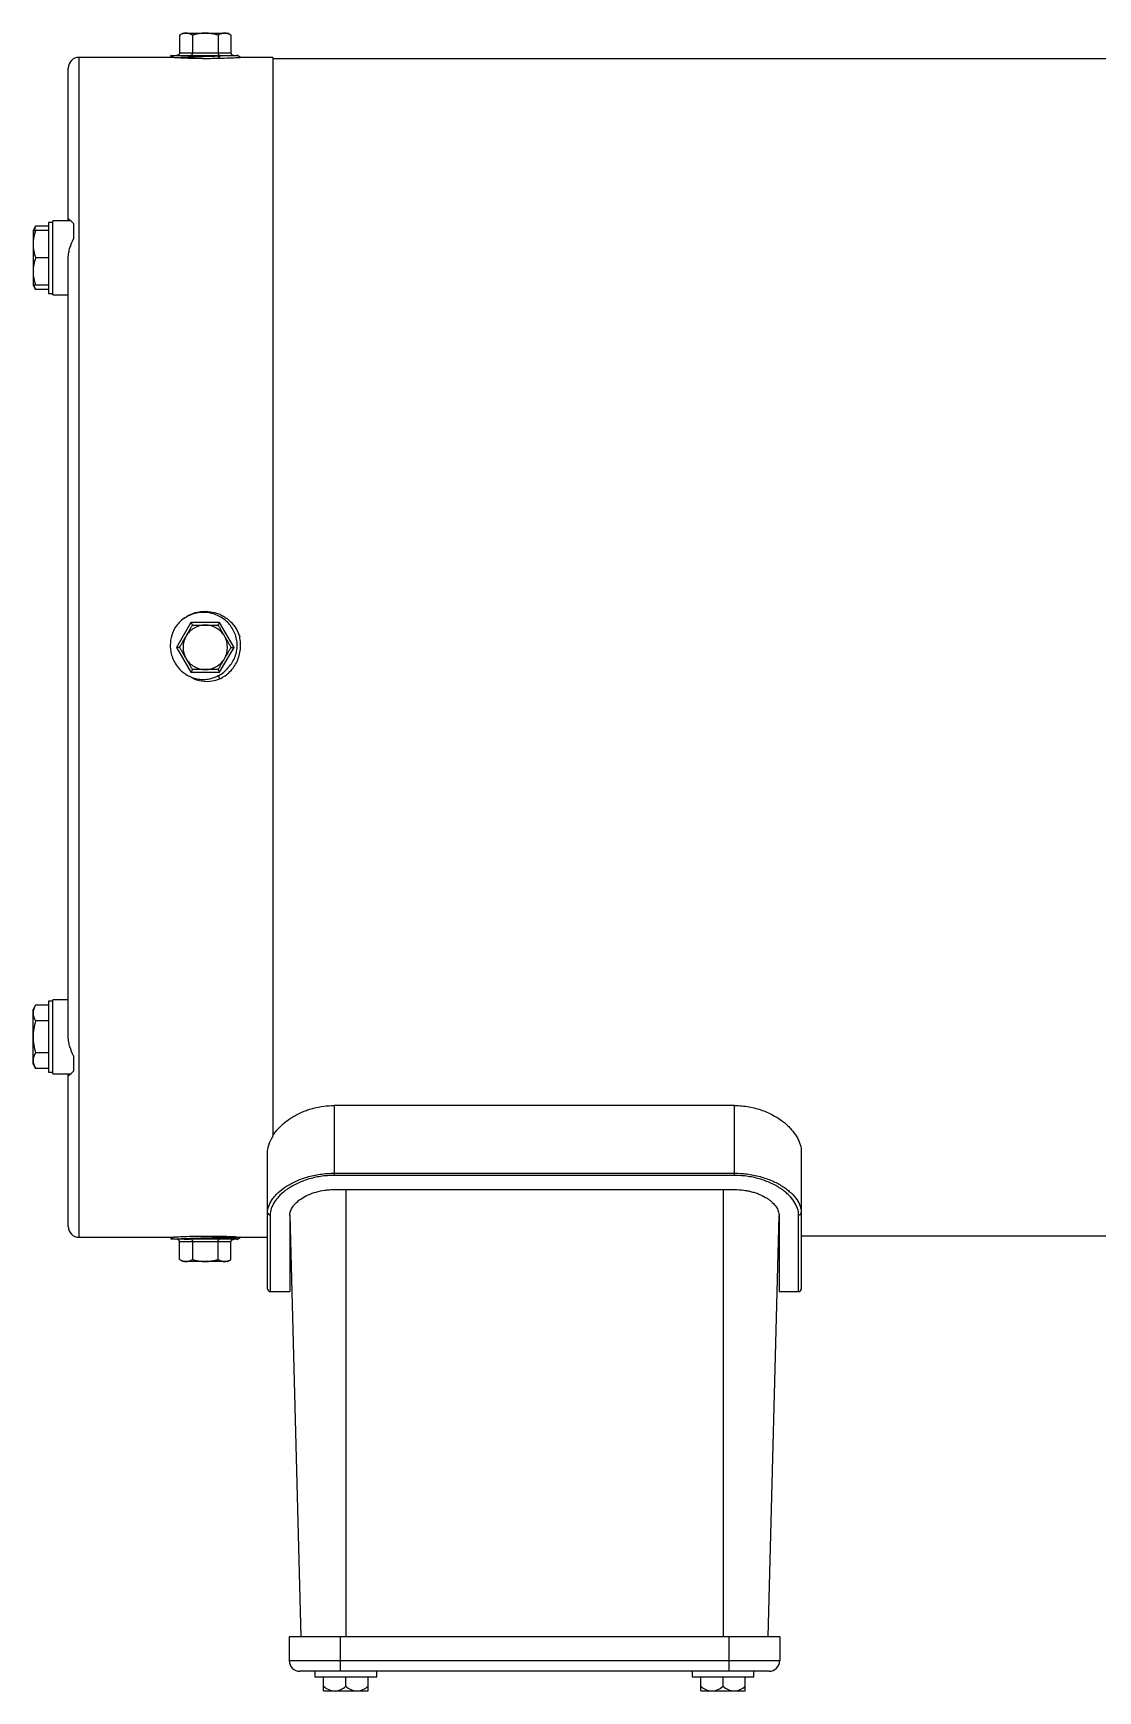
# Paper-space layout '_Top' of a CAD drawing. Header units: inches. Extents: x -5 to 7, y -5.9 to 3.5.
# Drawn here: x -4.97 to 1.01, y -5.86 to 3.45 of the extents above; entities that cross this region are included whole.
import ezdxf

# ---------------------------------------------------------------- set-up
doc = ezdxf.new("R2010")
doc.units = ezdxf.units.IN
doc.header["$MEASUREMENT"] = 0

psp = doc.layouts.new('_Top')

# ---------------------------------------------------------------- linework, layer by layer
at = {"color": 7, "linetype": 'Continuous', "lineweight": 25}
for p, q in [((-4.1298, 3.4511), (-4.1494, 3.4398)), ((-3.8606, 3.4398), (-3.8802, 3.4511)), ((-4.1493, 3.4398), (-4.1493, 3.341)), ((-4.0772, 3.4398), (-4.0772, 3.341)), ((-3.9328, 3.4398), (-3.9328, 3.341)), ((-3.8607, 3.4398), (-3.8607, 3.341)), ((-4.1801, 3.315), (-4.715, 3.315)), ((-4.1493, 3.341), (-3.8607, 3.341)), ((-3.9335, 3.3234), (-3.9316, 3.326)), ((-3.9241, 3.3103), (-3.9335, 3.3234)), ((-3.8086, 3.3162), (-3.8272, 3.3269)), ((-3.625, 3.315), (-3.8097, 3.315)), ((-3.625, 3.315), (-3.625, -2.7494)), ((3.625, 3.306), (-3.625, 3.306)), ((-4.775, 2.397), (-4.775, 3.255)), ((-4.9587, 2.3666), (-4.9725, 2.3427)), ((-4.9725, 2.3427), (-4.9725, 2.0342)), ((-4.9587, 2.3666), (-4.9661, 2.3427)), ((-4.886, 2.3666), (-4.9587, 2.3666)), ((-4.886, 2.3427), (-4.9587, 2.3427)), ((-4.861, 2.388), (-4.886, 2.388)), ((-4.886, 2.388), (-4.886, 1.989)), ((-4.7615, 2.397), (-4.861, 2.397)), ((-4.861, 1.98), (-4.861, 2.397)), ((-4.745, 2.381), (-4.745, 2.2949)), ((-4.886, 2.1885), (-4.9587, 2.1885)), ((-4.775, -2.1896), (-4.775, 2.1896)), ((-4.9725, 2.0342), (-4.9587, 2.0104)), ((-4.886, 2.0342), (-4.9587, 2.0342)), ((-4.886, 2.0104), (-4.9587, 2.0104)), ((-4.886, 1.989), (-4.861, 1.989)), ((-4.861, 1.98), (-4.775, 1.98)), ((-4.0858, 0.14), (-4.1667, 0)), ((-3.9242, 0.14), (-4.0858, 0.14)), ((-3.8433, 0), (-3.9242, 0.14)), ((-4.1667, 0), (-4.0858, -0.14)), ((-3.9242, -0.14), (-3.8433, 0)), ((-4.0858, -0.14), (-3.9242, -0.14)), ((-3.9241, -0.1764), (-3.9335, -0.1558)), ((-4.9587, -2.0104), (-4.9725, -2.0342)), ((-4.9725, -2.3427), (-4.9725, -2.0342)), ((-4.886, -2.0104), (-4.9587, -2.0104)), ((-4.861, -1.989), (-4.886, -1.989)), ((-4.886, -1.989), (-4.886, -2.388)), ((-4.775, -1.98), (-4.861, -1.98)), ((-4.861, -2.397), (-4.861, -1.98)), ((-4.886, -2.0994), (-4.9587, -2.0994)), ((-4.886, -2.2776), (-4.9587, -2.2776)), ((-4.745, -2.2949), (-4.745, -2.381)), ((-4.9725, -2.3427), (-4.9587, -2.3666)), ((-4.886, -2.3666), (-4.9587, -2.3666)), ((-4.886, -2.388), (-4.861, -2.388)), ((-4.861, -2.397), (-4.7616, -2.397)), ((-4.775, -3.255), (-4.775, -2.397)), ((-3.28, -2.5748), (-3.28, -2.9673)), ((-1.03, -2.5748), (-3.28, -2.5748)), ((-1.03, -2.9673), (-1.03, -2.5748)), ((-3.655, -3.605), (-3.655, -2.8429)), ((-0.655, -2.8371), (-0.655, -3.605)), ((-3.28, -2.955), (-1.03, -2.955)), ((-1.03, -2.9673), (-3.28, -2.9673)), ((-3.28, -3.0467), (-1.03, -3.0467)), ((-3.53, -3.1933), (-3.53, -3.62)), ((-3.5295, -3.191), (-3.4675, -5.5605)), ((-0.7805, -3.1918), (-0.8425, -5.5605)), ((-0.78, -3.1933), (-0.78, -3.62)), ((-4.715, -3.315), (-4.1801, -3.315)), ((-3.8607, -3.341), (-4.1493, -3.341)), ((-4.1493, -3.4398), (-4.1493, -3.341)), ((-4.0772, -3.341), (-4.0772, -3.4398)), ((-3.9328, -3.4398), (-3.9328, -3.341)), ((-3.8607, -3.4398), (-3.8607, -3.341)), ((-3.8272, -3.3269), (-3.8086, -3.3162)), ((-3.8097, -3.315), (-3.655, -3.315)), ((-0.655, -3.306), (3.625, -3.306)), ((-4.1494, -3.4398), (-4.1298, -3.4511)), ((-3.8802, -3.4511), (-3.8606, -3.4398)), ((-3.64, -3.62), (-3.53, -3.62)), ((-0.78, -3.62), (-0.67, -3.62)), ((-3.5335, -5.5605), (-3.5335, -5.6935)), ((-0.7765, -5.5605), (-3.5335, -5.5605)), ((-3.2475, -5.5605), (-3.2475, -5.7535)), ((-1.0625, -5.5605), (-1.0625, -5.7535)), ((-0.7765, -5.5605), (-0.7765, -5.6935)), ((-3.5335, -5.6935), (-0.7765, -5.6935)), ((-0.8365, -5.7535), (-3.4735, -5.7535)), ((-3.389, -5.7535), (-3.389, -5.7845)), ((-3.041, -5.7845), (-3.041, -5.7535)), ((-1.269, -5.7535), (-1.269, -5.7845)), ((-0.921, -5.7845), (-0.921, -5.7535)), ((-3.389, -5.7845), (-3.041, -5.7845)), ((-3.34, -5.8635), (-3.34, -5.7845)), ((-3.34, -5.8635), (-3.09, -5.8635)), ((-3.215, -5.8365), (-3.215, -5.7845)), ((-3.09, -5.8635), (-3.09, -5.7845)), ((-1.269, -5.7845), (-0.921, -5.7845)), ((-1.22, -5.8635), (-1.22, -5.7845)), ((-1.22, -5.8635), (-0.97, -5.8635)), ((-1.095, -5.8365), (-1.095, -5.7845)), ((-0.97, -5.8635), (-0.97, -5.7845))]:
    psp.add_line(p, q, dxfattribs=at)
at = {"color": 8, "linetype": 'Continuous', "lineweight": 25}
for p, q in [((-4.715, 3.315), (-4.715, -3.315)), ((-3.215, -3.0467), (-3.215, -5.5605)), ((-1.095, -3.0467), (-1.095, -5.5605)), ((-3.64, -3.1895), (-3.64, -3.62)), ((-0.67, -3.62), (-0.67, -3.1895))]:
    psp.add_line(p, q, dxfattribs=at)
at = {"color": 7, "linetype": 'Continuous', "lineweight": 25}
for centre, radius, start, end in [((-4.715, 3.255), 0.06, 90, 180), ((-4.715, -3.255), 0.06, 180, 270), ((-3.6408, -3.1754), 0.0142, 183.8461, 273.38818), ((-0.6692, -3.1754), 0.0142, 266.61182, 356.1539), ((-3.515, -3.445), 0.015, 123.13768, 180), ((-0.795, -3.445), 0.015, 360, 56.86232), ((-3.64, -3.605), 0.015, 180, 270), ((-0.67, -3.605), 0.015, 270, 0), ((-3.4735, -5.6935), 0.06, 180, 270), ((-0.8365, -5.6935), 0.06, 270, 0), ((-3.2764, -5.7752), 0.0883, 223.9815, 269.31463), ((-3.2786, -5.7752), 0.0883, 270.68537, 316.0185), ((-3.1514, -5.7752), 0.0883, 223.9815, 269.31463), ((-3.1536, -5.7752), 0.0883, 270.68537, 316.0185), ((-1.1564, -5.7752), 0.0883, 223.9815, 269.31463), ((-1.1586, -5.7752), 0.0883, 270.68537, 316.0185), ((-1.0314, -5.7752), 0.0883, 223.9815, 269.31463), ((-1.0336, -5.7752), 0.0883, 270.68537, 316.0185)]:
    psp.add_arc(centre, radius, start, end, dxfattribs=at)
for points, knots in [([(-4.1133, 3.451), (-4.1147, 3.451), (-4.1176, 3.4509), (-4.122, 3.4503), (-4.1265, 3.4495), (-4.1325, 3.4478), (-4.1401, 3.4448), (-4.1462, 3.4415), (-4.1493, 3.4398)], [0, 0, 0, 0, 0.119164, 0.239723, 0.361866, 0.485774, 0.734265, 1, 1, 1, 1]), ([(-4.0772, 3.4398), (-4.0788, 3.4407), (-4.0819, 3.4425), (-4.0865, 3.4447), (-4.0911, 3.4466), (-4.097, 3.4487), (-4.1044, 3.4506), (-4.1103, 3.4509), (-4.1133, 3.451)], [0, 0, 0, 0, 0.135068, 0.265787, 0.392274, 0.514662, 0.760355, 1, 1, 1, 1]), ([(-4.1133, 3.451), (-4.1023, 3.451), (-4.0864, 3.451), (-4.0486, 3.451), (-4.0268, 3.451), (-4.005, 3.451)], [0, 0, 0, 0, 0.5, 0.5, 1, 1, 1, 1]), ([(-4.005, 3.451), (-4.0079, 3.451), (-4.0138, 3.4509), (-4.0226, 3.4503), (-4.0315, 3.4495), (-4.0435, 3.4478), (-4.0588, 3.4448), (-4.0709, 3.4415), (-4.0772, 3.4398)], [0, 0, 0, 0, 0.119134, 0.2396613, 0.3617706, 0.4856436, 0.7342133, 1, 1, 1, 1]), ([(-3.9328, 3.4398), (-3.936, 3.4407), (-3.9423, 3.4425), (-3.9516, 3.4447), (-3.9606, 3.4466), (-3.9725, 3.4487), (-3.9873, 3.4506), (-3.9991, 3.4509), (-4.005, 3.451)], [0, 0, 0, 0, 0.135032, 0.265717, 0.392175, 0.514535, 0.760293, 1, 1, 1, 1]), ([(-4.005, 3.451), (-3.9832, 3.451), (-3.9614, 3.451), (-3.9236, 3.451), (-3.9077, 3.451), (-3.8967, 3.451)], [0, 0, 0, 0, 0.5, 0.5, 1, 1, 1, 1]), ([(-3.8967, 3.451), (-3.8982, 3.451), (-3.9011, 3.4509), (-3.9055, 3.4503), (-3.91, 3.4495), (-3.916, 3.4478), (-3.9236, 3.4448), (-3.9297, 3.4415), (-3.9328, 3.4398)], [0, 0, 0, 0, 0.11917, 0.239736, 0.361885, 0.4858, 0.734292, 1, 1, 1, 1]), ([(-3.8607, 3.4398), (-3.8622, 3.4407), (-3.8654, 3.4425), (-3.87, 3.4447), (-3.8746, 3.4466), (-3.8805, 3.4487), (-3.8879, 3.4506), (-3.8938, 3.4509), (-3.8967, 3.451)], [0, 0, 0, 0, 0.134916, 0.265485, 0.391827, 0.514071, 0.760071, 1, 1, 1, 1]), ([(-4.1989, 3.326), (-4.1996, 3.326), (-4.2017, 3.326), (-4.1812, 3.326), (-4.1412, 3.326), (-4.0858, 3.326), (-4.0236, 3.326), (-3.9703, 3.326), (-3.9416, 3.326), (-3.9316, 3.326)], [0, 0, 0, 0, 0.0771913, 0.2507463, 0.4211562, 0.5884146, 0.7525125, 0.9135067, 1, 1, 1, 1]), ([(-4.1996, 3.3248), (-4.197, 3.3232), (-4.1914, 3.32), (-4.1857, 3.3167), (-4.1828, 3.315)], [0, 0, 0, 0, 0.473706, 1, 1, 1, 1]), ([(-4.1801, 3.3149), (-4.1802, 3.3149), (-4.1806, 3.315), (-4.1673, 3.3145), (-4.1579, 3.3141)], [0, 0, 0, 0, 0.299851, 1, 1, 1, 1]), ([(-4.1493, 3.341), (-4.1494, 3.3403), (-4.1494, 3.3388), (-4.15, 3.3367), (-4.1509, 3.3346), (-4.1522, 3.3326), (-4.154, 3.3306), (-4.1565, 3.3288), (-4.1594, 3.3273), (-4.1628, 3.3262), (-4.1652, 3.3261), (-4.1667, 3.326)], [0, 0, 0, 0, 0.084476, 0.171269, 0.260932, 0.353968, 0.450828, 0.574732, 0.714344, 0.833102, 1, 1, 1, 1]), ([(-4.1579, 3.3141), (-4.1571, 3.3142), (-4.148, 3.3149), (-4.1248, 3.3162), (-4.0797, 3.3181), (-4.0273, 3.32), (-3.9767, 3.3218), (-3.9461, 3.3229), (-3.9335, 3.3234)], [0.00000017, 0.00000017, 0.00000017, 0.00000017, 0.00155749, 0.01780749, 0.03405749, 0.05030749, 0.06655749, 0.07905733, 0.07905733, 0.07905733, 0.07905733]), ([(-4.1579, 3.3141), (-4.1536, 3.3139), (-4.1483, 3.3135), (-4.1358, 3.3129), (-4.1284, 3.3125), (-4.1121, 3.3118), (-4.1032, 3.3115), (-4.0838, 3.3108), (-4.0733, 3.3105), (-4.0516, 3.31), (-4.0404, 3.3098), (-4.017, 3.3095), (-4.0051, 3.3095), (-3.9815, 3.3095), (-3.9696, 3.3096), (-3.9463, 3.3098), (-3.935, 3.31), (-3.9241, 3.3103)], [0, 0, 0, 0, 0.125, 0.125, 0.25, 0.25, 0.375, 0.375, 0.5, 0.5, 0.625, 0.625, 0.75, 0.75, 0.875, 0.875, 1, 1, 1, 1]), ([(-4.0772, 3.341), (-4.0772, 3.3403), (-4.0772, 3.3388), (-4.0775, 3.3367), (-4.078, 3.3346), (-4.0786, 3.3326), (-4.0795, 3.3306), (-4.0807, 3.3288), (-4.0822, 3.3273), (-4.0839, 3.3262), (-4.0851, 3.3261), (-4.0858, 3.326)], [0, 0, 0, 0, 0.084476, 0.171269, 0.260932, 0.353968, 0.450828, 0.574732, 0.714344, 0.833102, 1, 1, 1, 1]), ([(-3.9328, 3.341), (-3.9328, 3.3403), (-3.9328, 3.3388), (-3.9325, 3.3367), (-3.932, 3.3346), (-3.9314, 3.3326), (-3.9305, 3.3306), (-3.9293, 3.3288), (-3.9278, 3.3273), (-3.9261, 3.3262), (-3.9249, 3.3261), (-3.9242, 3.326)], [0, 0, 0, 0, 0.084477, 0.171274, 0.260945, 0.353994, 0.45087, 0.574655, 0.714328, 0.833072, 1, 1, 1, 1]), ([(-3.9241, 3.3103), (-3.9058, 3.3108), (-3.8693, 3.3119), (-3.8309, 3.3138), (-3.8093, 3.315), (-3.8096, 3.3149), (-3.8097, 3.3148)], [0, 0, 0, 0, 0.279997, 0.559524, 0.861357, 1, 1, 1, 1]), ([(-3.8749, 3.326), (-3.863, 3.326), (-3.8391, 3.326), (-3.8247, 3.326), (-3.8272, 3.326), (-3.8277, 3.326)], [0, 0, 0, 0, 0.432756, 0.865351, 1, 1, 1, 1]), ([(-3.8607, 3.341), (-3.8606, 3.3403), (-3.8606, 3.3388), (-3.86, 3.3367), (-3.8591, 3.3346), (-3.8578, 3.3326), (-3.856, 3.3306), (-3.8535, 3.3288), (-3.8506, 3.3273), (-3.8472, 3.3262), (-3.8448, 3.3261), (-3.8433, 3.326)], [0, 0, 0, 0, 0.084477, 0.171274, 0.260945, 0.353994, 0.45087, 0.574655, 0.714328, 0.833072, 1, 1, 1, 1]), ([(-4.9587, 2.3427), (-4.9629, 2.3302), (-4.9664, 2.3173), (-4.9712, 2.2916), (-4.9725, 2.2787), (-4.9725, 2.2656)], [0, 0, 0, 0, 0.5, 0.5, 1, 1, 1, 1]), ([(-4.9725, 2.3427), (-4.9725, 2.3427), (-4.9712, 2.3427), (-4.9664, 2.3427), (-4.9629, 2.3427), (-4.9587, 2.3427)], [0, 0, 0, 0, 0.5, 0.5, 1, 1, 1, 1]), ([(-4.745, 2.381), (-4.7529, 2.3895), (-4.76, 2.3962), (-4.7683, 2.4034), (-4.7706, 2.4052), (-4.774, 2.4078), (-4.775, 2.4084), (-4.775, 2.4085)], [0, 0, 0, 0, 0.5, 0.5, 0.75, 0.75, 1, 1, 1, 1]), ([(-4.9725, 2.2656), (-4.9725, 2.2526), (-4.9712, 2.2393), (-4.9663, 2.2136), (-4.9629, 2.201), (-4.9587, 2.1885)], [0, 0, 0, 0, 0.5, 0.5, 1, 1, 1, 1]), ([(-4.775, 2.1896), (-4.775, 2.1992), (-4.774, 2.2086), (-4.7706, 2.2274), (-4.7683, 2.2366), (-4.76, 2.263), (-4.7529, 2.2795), (-4.745, 2.2949)], [0, 0, 0, 0, 0.25, 0.25, 0.5, 0.5, 1, 1, 1, 1]), ([(-4.9725, 2.1114), (-4.9725, 2.0983), (-4.9712, 2.0852), (-4.9664, 2.0595), (-4.9629, 2.0468), (-4.9587, 2.0342)], [0, 0, 0, 0, 0.5, 0.5, 1, 1, 1, 1]), ([(-4.9673, 2.0342), (-4.9664, 2.0292), (-4.965, 2.0211), (-4.9605, 2.0134), (-4.9587, 2.0104)], [0, 0, 0, 0, 0.61803, 1, 1, 1, 1]), ([(-4.1243, 0.1636), (-4.1112, 0.1731), (-4.0973, 0.1809), (-4.0677, 0.1932), (-4.0519, 0.1976), (-4.0282, 0.2012), (-4.0203, 0.202), (-4.0042, 0.2025), (-3.9961, 0.2023), (-3.972, 0.2003), (-3.9564, 0.1971), (-3.9335, 0.1894), (-3.9259, 0.1864), (-3.9114, 0.1795), (-3.9044, 0.1757), (-3.8909, 0.1672), (-3.8843, 0.1625), (-3.8718, 0.1524), (-3.8658, 0.1469), (-3.849, 0.1297), (-3.8393, 0.117), (-3.8269, 0.0961), (-3.8232, 0.0889), (-3.8168, 0.0743), (-3.814, 0.0668), (-3.8117, 0.0591)], [0, 0, 0, 0, 0.125, 0.125, 0.25, 0.25, 0.3125, 0.3125, 0.375, 0.375, 0.5, 0.5, 0.5625, 0.5625, 0.625, 0.625, 0.6875, 0.6875, 0.75, 0.75, 0.875, 0.875, 0.9375, 0.9375, 1, 1, 1, 1]), ([(-3.8749, -0.1117), (-3.8669, -0.1035), (-3.8599, -0.0946), (-3.8476, -0.0756), (-3.8423, -0.0654), (-3.8339, -0.0443), (-3.8308, -0.0334), (-3.8266, -0.0111), (-3.8256, 0.0004), (-3.8257, 0.0231), (-3.8268, 0.0343), (-3.8313, 0.0567), (-3.8345, 0.0677), (-3.8429, 0.0887), (-3.8481, 0.0988), (-3.8604, 0.1181), (-3.8674, 0.127), (-3.8827, 0.1436), (-3.8913, 0.1513), (-3.9096, 0.1649), (-3.9192, 0.1708), (-3.9395, 0.1809), (-3.9502, 0.1851), (-3.972, 0.1915), (-3.9831, 0.1937), (-4.0056, 0.1961), (-4.0171, 0.1964), (-4.0397, 0.1949), (-4.0509, 0.1932), (-4.073, 0.1879), (-4.0839, 0.1842), (-4.1047, 0.1752), (-4.1147, 0.1698), (-4.1243, 0.1636)], [0, 0, 0, 0, 0.0625, 0.0625, 0.125, 0.125, 0.1875, 0.1875, 0.25, 0.25, 0.3125, 0.3125, 0.375, 0.375, 0.4375, 0.4375, 0.5, 0.5, 0.5625, 0.5625, 0.625, 0.625, 0.6875, 0.6875, 0.75, 0.75, 0.8125, 0.8125, 0.875, 0.875, 0.9375, 0.9375, 1, 1, 1, 1]), ([(-4.1743, 0.111), (-4.1847, 0.0933), (-4.1922, 0.0745), (-4.1991, 0.0445), (-4.2006, 0.0344), (-4.202, 0.0141), (-4.202, 0.004), (-4.2002, -0.0163), (-4.1986, -0.0265), (-4.1937, -0.0463), (-4.1905, -0.0559), (-4.1827, -0.0746), (-4.1779, -0.0838), (-4.1671, -0.1011), (-4.1611, -0.1093), (-4.1477, -0.1245), (-4.1403, -0.1317), (-4.1245, -0.1448), (-4.1162, -0.1505), (-4.0987, -0.1607), (-4.0894, -0.1652), (-4.0703, -0.1724), (-4.0605, -0.1752), (-4.0406, -0.1791), (-4.0304, -0.1803), (-4.0099, -0.1809), (-3.9997, -0.1803), (-3.9696, -0.1759), (-3.9498, -0.1695), (-3.9316, -0.1599)], [0, 0, 0, 0, 0.125, 0.125, 0.1875, 0.1875, 0.25, 0.25, 0.3125, 0.3125, 0.375, 0.375, 0.4375, 0.4375, 0.5, 0.5, 0.5625, 0.5625, 0.625, 0.625, 0.6875, 0.6875, 0.75, 0.75, 0.8125, 0.8125, 0.875, 0.875, 1, 1, 1, 1]), ([(-4.005, 0.125), (-4.0268, 0.125), (-4.0486, 0.1192), (-4.0864, 0.0973), (-4.1023, 0.0814), (-4.1133, 0.0625)], [0, 0, 0, 0, 0.5, 0.5, 1, 1, 1, 1]), ([(-4.1133, 0.0625), (-4.1118, 0.065), (-4.1089, 0.0701), (-4.1045, 0.0777), (-4.1, 0.0855), (-4.094, 0.0958), (-4.0864, 0.1091), (-4.0803, 0.1196), (-4.0772, 0.125)], [0, 0, 0, 0, 0.11917, 0.239736, 0.361885, 0.4858, 0.734292, 1, 1, 1, 1]), ([(-4.0858, 0.14), (-4.0853, 0.1391), (-4.0844, 0.1376), (-4.0832, 0.1355), (-4.082, 0.1334), (-4.0807, 0.1312), (-4.0793, 0.1287), (-4.0781, 0.1267), (-4.0773, 0.1253), (-4.0772, 0.1251), (-4.0772, 0.125)], [0, 0, 0, 0, 0.11681, 0.212178, 0.286099, 0.425812, 0.549727, 0.708818, 0.858132, 1, 1, 1, 1]), ([(-4.0772, 0.125), (-4.074, 0.125), (-4.0677, 0.125), (-4.0584, 0.125), (-4.0494, 0.125), (-4.0375, 0.125), (-4.0227, 0.125), (-4.0109, 0.125), (-4.005, 0.125)], [0, 0, 0, 0, 0.135032, 0.265717, 0.392175, 0.514535, 0.760293, 1, 1, 1, 1]), ([(-3.8967, 0.0625), (-3.9077, 0.0814), (-3.9236, 0.0973), (-3.9614, 0.1192), (-3.9832, 0.125), (-4.005, 0.125)], [0, 0, 0, 0, 0.5, 0.5, 1, 1, 1, 1]), ([(-4.005, 0.125), (-4.0021, 0.125), (-3.9962, 0.125), (-3.9874, 0.125), (-3.9785, 0.125), (-3.9665, 0.125), (-3.9512, 0.125), (-3.9391, 0.125), (-3.9328, 0.125)], [0, 0, 0, 0, 0.119134, 0.239661, 0.361771, 0.485644, 0.734213, 1, 1, 1, 1]), ([(-3.9328, 0.125), (-3.9328, 0.125), (-3.9328, 0.1251), (-3.9325, 0.1256), (-3.932, 0.1264), (-3.9314, 0.1275), (-3.9305, 0.1291), (-3.9293, 0.1312), (-3.9278, 0.1337), (-3.9261, 0.1367), (-3.9249, 0.1388), (-3.9242, 0.14)], [0, 0, 0, 0, 0.0844767, 0.1712737, 0.260945, 0.3539937, 0.4508699, 0.574655, 0.7143281, 0.8330716, 1, 1, 1, 1]), ([(-3.9328, 0.125), (-3.9312, 0.1222), (-3.9281, 0.1168), (-3.9235, 0.1088), (-3.9189, 0.1009), (-3.913, 0.0906), (-3.9056, 0.0778), (-3.8997, 0.0676), (-3.8967, 0.0625)], [0, 0, 0, 0, 0.1350681, 0.2657866, 0.3922742, 0.5146617, 0.7603551, 1, 1, 1, 1]), ([(-4.1493, 0), (-4.1494, 0), (-4.1494, 0), (-4.15, 0), (-4.1509, 0), (-4.1522, 0), (-4.154, 0), (-4.1565, 0), (-4.1594, 0), (-4.1628, 0), (-4.1652, 0), (-4.1667, 0)], [0, 0, 0, 0, 0.084476, 0.171269, 0.260932, 0.353968, 0.450828, 0.574732, 0.714344, 0.833102, 1, 1, 1, 1]), ([(-4.1493, 0), (-4.1478, 0.0027), (-4.1446, 0.0082), (-4.14, 0.0162), (-4.1354, 0.0241), (-4.1295, 0.0344), (-4.1221, 0.0471), (-4.1162, 0.0574), (-4.1133, 0.0625)], [0, 0, 0, 0, 0.134916, 0.265485, 0.391827, 0.514071, 0.760071, 1, 1, 1, 1]), ([(-4.1133, -0.0625), (-4.1147, -0.06), (-4.1176, -0.0549), (-4.122, -0.0473), (-4.1265, -0.0396), (-4.1325, -0.0292), (-4.1401, -0.0159), (-4.1462, -0.0054), (-4.1493, 0)], [0, 0, 0, 0, 0.1191638, 0.2397227, 0.3618656, 0.4857743, 0.7342655, 1, 1, 1, 1]), ([(-4.1133, 0.0625), (-4.1242, 0.0436), (-4.13, 0.0218), (-4.13, -0.0218), (-4.1242, -0.0436), (-4.1133, -0.0625)], [0, 0, 0, 0, 0.5, 0.5, 1, 1, 1, 1]), ([(-3.9241, -0.1764), (-3.9132, -0.1716), (-3.903, -0.1659), (-3.8837, -0.1526), (-3.8746, -0.1449), (-3.8579, -0.1282), (-3.8505, -0.1192), (-3.8371, -0.0998), (-3.8312, -0.0895), (-3.8214, -0.0681), (-3.8174, -0.0571), (-3.8112, -0.0345), (-3.809, -0.0227), (-3.8066, 0.0006), (-3.8063, 0.0123), (-3.8076, 0.0358), (-3.8092, 0.0476), (-3.8117, 0.0591)], [0, 0, 0, 0, 0.125, 0.125, 0.25, 0.25, 0.375, 0.375, 0.5, 0.5, 0.625, 0.625, 0.75, 0.75, 0.875, 0.875, 1, 1, 1, 1]), ([(-3.8967, -0.0625), (-3.8858, -0.0436), (-3.88, -0.0218), (-3.88, 0.0218), (-3.8858, 0.0436), (-3.8967, 0.0625)], [0, 0, 0, 0, 0.5, 0.5, 1, 1, 1, 1]), ([(-3.8967, 0.0625), (-3.8953, 0.06), (-3.8924, 0.0549), (-3.888, 0.0473), (-3.8835, 0.0396), (-3.8775, 0.0292), (-3.8699, 0.0159), (-3.8638, 0.0054), (-3.8607, 0)], [0, 0, 0, 0, 0.119164, 0.239723, 0.361866, 0.485774, 0.734265, 1, 1, 1, 1]), ([(-3.8607, 0), (-3.8622, -0.0027), (-3.8654, -0.0082), (-3.87, -0.0162), (-3.8746, -0.0241), (-3.8805, -0.0344), (-3.8879, -0.0471), (-3.8938, -0.0574), (-3.8967, -0.0625)], [0, 0, 0, 0, 0.134916, 0.265485, 0.391827, 0.514071, 0.760071, 1, 1, 1, 1]), ([(-3.8607, 0), (-3.8606, 0), (-3.8606, 0), (-3.86, 0), (-3.8591, 0), (-3.8578, 0), (-3.856, 0), (-3.8535, 0), (-3.8506, 0), (-3.8472, 0), (-3.8448, 0), (-3.8433, 0)], [0, 0, 0, 0, 0.084477, 0.171274, 0.260945, 0.353994, 0.45087, 0.574655, 0.714328, 0.833072, 1, 1, 1, 1]), ([(-4.1133, -0.0625), (-4.1023, -0.0814), (-4.0864, -0.0973), (-4.0486, -0.1192), (-4.0268, -0.125), (-4.005, -0.125)], [0, 0, 0, 0, 0.5, 0.5, 1, 1, 1, 1]), ([(-4.0772, -0.125), (-4.0788, -0.1222), (-4.0819, -0.1168), (-4.0865, -0.1088), (-4.0911, -0.1009), (-4.097, -0.0906), (-4.1044, -0.0778), (-4.1103, -0.0676), (-4.1133, -0.0625)], [0, 0, 0, 0, 0.1350681, 0.2657866, 0.3922742, 0.5146617, 0.7603551, 1, 1, 1, 1]), ([(-4.005, -0.125), (-3.9832, -0.125), (-3.9614, -0.1192), (-3.9236, -0.0973), (-3.9077, -0.0814), (-3.8967, -0.0625)], [0, 0, 0, 0, 0.5, 0.5, 1, 1, 1, 1]), ([(-3.8967, -0.0625), (-3.8982, -0.065), (-3.9011, -0.0701), (-3.9055, -0.0777), (-3.91, -0.0855), (-3.916, -0.0958), (-3.9236, -0.1091), (-3.9297, -0.1196), (-3.9328, -0.125)], [0, 0, 0, 0, 0.11917, 0.239736, 0.361885, 0.4858, 0.734292, 1, 1, 1, 1]), ([(-4.0772, -0.125), (-4.0772, -0.125), (-4.0772, -0.1251), (-4.0775, -0.1256), (-4.078, -0.1264), (-4.0786, -0.1275), (-4.0795, -0.1291), (-4.0807, -0.1312), (-4.0822, -0.1337), (-4.0839, -0.1367), (-4.0851, -0.1388), (-4.0858, -0.14)], [0, 0, 0, 0, 0.084476, 0.171269, 0.260932, 0.353968, 0.450828, 0.574732, 0.714344, 0.833102, 1, 1, 1, 1]), ([(-4.0804, -0.1679), (-4.0802, -0.1681), (-4.0648, -0.181), (-4.0241, -0.1905), (-3.9701, -0.1929), (-3.9379, -0.1814), (-3.9241, -0.1764)], [0, 0, 0, 0, 0.005607, 0.372748, 0.730168, 1, 1, 1, 1]), ([(-4.005, -0.125), (-4.0079, -0.125), (-4.0138, -0.125), (-4.0226, -0.125), (-4.0315, -0.125), (-4.0435, -0.125), (-4.0588, -0.125), (-4.0709, -0.125), (-4.0772, -0.125)], [0, 0, 0, 0, 0.119134, 0.239661, 0.361771, 0.485644, 0.734213, 1, 1, 1, 1]), ([(-3.9328, -0.125), (-3.936, -0.125), (-3.9423, -0.125), (-3.9516, -0.125), (-3.9606, -0.125), (-3.9725, -0.125), (-3.9873, -0.125), (-3.9991, -0.125), (-4.005, -0.125)], [0, 0, 0, 0, 0.135032, 0.265717, 0.392175, 0.514535, 0.760293, 1, 1, 1, 1]), ([(-3.9328, -0.125), (-3.9328, -0.125), (-3.9328, -0.1251), (-3.9325, -0.1256), (-3.932, -0.1264), (-3.9314, -0.1275), (-3.9305, -0.1291), (-3.9293, -0.1312), (-3.9278, -0.1337), (-3.9261, -0.1367), (-3.9249, -0.1388), (-3.9242, -0.14)], [0, 0, 0, 0, 0.084477, 0.171274, 0.260945, 0.353994, 0.45087, 0.574655, 0.714328, 0.833072, 1, 1, 1, 1]), ([(-4.9725, -2.0549), (-4.9725, -2.0625), (-4.9712, -2.07), (-4.9664, -2.0848), (-4.9629, -2.0922), (-4.9587, -2.0994)], [0, 0, 0, 0, 0.5, 0.5, 1, 1, 1, 1]), ([(-4.9725, -2.1885), (-4.9725, -2.2036), (-4.9712, -2.2187), (-4.9664, -2.2484), (-4.9629, -2.263), (-4.9587, -2.2776)], [0, 0, 0, 0, 0.5, 0.5, 1, 1, 1, 1]), ([(-4.745, -2.2949), (-4.7529, -2.2796), (-4.76, -2.2632), (-4.7683, -2.2365), (-4.7706, -2.2274), (-4.774, -2.2088), (-4.775, -2.1991), (-4.775, -2.1896)], [0, 0, 0, 0, 0.5, 0.5, 0.75, 0.75, 1, 1, 1, 1]), ([(-4.9587, -2.2776), (-4.9629, -2.2848), (-4.9664, -2.2922), (-4.9712, -2.3071), (-4.9725, -2.3145), (-4.9725, -2.3221)], [0, 0, 0, 0, 0.5, 0.5, 1, 1, 1, 1]), ([(-4.9725, -2.3221), (-4.9725, -2.3296), (-4.9712, -2.3373), (-4.9663, -2.3521), (-4.9629, -2.3594), (-4.9587, -2.3666)], [0, 0, 0, 0, 0.5, 0.5, 1, 1, 1, 1]), ([(-4.775, -2.4085), (-4.775, -2.4084), (-4.774, -2.4078), (-4.7706, -2.4052), (-4.7683, -2.4034), (-4.76, -2.3963), (-4.7529, -2.3895), (-4.745, -2.381)], [0, 0, 0, 0, 0.25, 0.25, 0.5, 0.5, 1, 1, 1, 1]), ([(-3.625, -2.7434), (-3.6184, -2.7329), (-3.6107, -2.7225), (-3.5934, -2.7022), (-3.5837, -2.6923), (-3.5624, -2.6729), (-3.5507, -2.6635), (-3.5314, -2.6499), (-3.5246, -2.6455), (-3.5108, -2.6369), (-3.5036, -2.6328), (-3.4815, -2.6208), (-3.4658, -2.6135), (-3.4407, -2.6035), (-3.432, -2.6004), (-3.4144, -2.5946), (-3.4054, -2.592), (-3.378, -2.5849), (-3.3592, -2.5812), (-3.32, -2.5761), (-3.3001, -2.5748), (-3.28, -2.5748)], [0, 0, 0, 0, 0.125, 0.125, 0.25, 0.25, 0.375, 0.375, 0.4375, 0.4375, 0.5, 0.5, 0.625, 0.625, 0.6875, 0.6875, 0.75, 0.75, 0.875, 0.875, 1, 1, 1, 1]), ([(-1.03, -2.5748), (-1.0025, -2.5748), (-0.9756, -2.5772), (-0.9363, -2.5842), (-0.9233, -2.5871), (-0.8982, -2.5938), (-0.886, -2.5976), (-0.8625, -2.606), (-0.8512, -2.6107), (-0.8292, -2.6207), (-0.8186, -2.626), (-0.7886, -2.6428), (-0.7706, -2.6549), (-0.7463, -2.6743), (-0.7386, -2.681), (-0.7242, -2.6946), (-0.7176, -2.7014), (-0.6991, -2.7223), (-0.6888, -2.7365), (-0.6762, -2.7582), (-0.6725, -2.7655), (-0.6662, -2.78), (-0.6636, -2.7872), (-0.6572, -2.8087), (-0.655, -2.823), (-0.655, -2.8371)], [0, 0, 0, 0, 0.125, 0.125, 0.1875, 0.1875, 0.25, 0.25, 0.3125, 0.3125, 0.375, 0.375, 0.5, 0.5, 0.5625, 0.5625, 0.625, 0.625, 0.75, 0.75, 0.8125, 0.8125, 0.875, 0.875, 1, 1, 1, 1]), ([(-3.655, -2.8429), (-3.655, -2.8275), (-3.6524, -2.8121), (-3.6424, -2.7809), (-3.635, -2.7652), (-3.625, -2.7494)], [0, 0, 0, 0, 0.5, 0.5, 1, 1, 1, 1]), ([(-3.655, -3.1763), (-3.655, -3.1641), (-3.6528, -3.1518), (-3.6441, -3.1271), (-3.6378, -3.1147), (-3.625, -3.0962), (-3.6202, -3.09), (-3.6095, -3.0777), (-3.6037, -3.0716), (-3.5848, -3.0538), (-3.5704, -3.0424), (-3.5374, -3.0206), (-3.5188, -3.0102), (-3.4784, -2.9917), (-3.4566, -2.9835), (-3.4094, -2.9697), (-3.3847, -2.9643), (-3.3464, -2.9588), (-3.3334, -2.9574), (-3.3069, -2.9555), (-3.2934, -2.955), (-3.28, -2.955)], [0, 0, 0, 0, 0.125, 0.125, 0.25, 0.25, 0.3125, 0.3125, 0.375, 0.375, 0.5, 0.5, 0.625, 0.625, 0.75, 0.75, 0.875, 0.875, 0.9375, 0.9375, 1, 1, 1, 1]), ([(-3.28, -2.9673), (-3.293, -2.9673), (-3.3061, -2.9678), (-3.3317, -2.9697), (-3.3442, -2.9711), (-3.3689, -2.9749), (-3.381, -2.9772), (-3.4047, -2.9826), (-3.4164, -2.9858), (-3.4505, -2.9963), (-3.4715, -3.0046), (-3.5101, -3.0233), (-3.528, -3.0337), (-3.5595, -3.0556), (-3.5732, -3.0671), (-3.5912, -3.0849), (-3.5967, -3.0909), (-3.6069, -3.1032), (-3.6115, -3.1094), (-3.6236, -3.128), (-3.6297, -3.1404), (-3.6379, -3.165), (-3.64, -3.1773), (-3.64, -3.1895)], [0, 0, 0, 0, 0.0625, 0.0625, 0.125, 0.125, 0.1875, 0.1875, 0.25, 0.25, 0.375, 0.375, 0.5, 0.5, 0.625, 0.625, 0.6875, 0.6875, 0.75, 0.75, 0.875, 0.875, 1, 1, 1, 1]), ([(-1.03, -2.955), (-1.0032, -2.955), (-0.977, -2.9569), (-0.9386, -2.9624), (-0.9259, -2.9646), (-0.9011, -2.97), (-0.889, -2.9731), (-0.8657, -2.9799), (-0.8544, -2.9837), (-0.8325, -2.9918), (-0.8219, -2.9962), (-0.7915, -3.0101), (-0.7731, -3.0203), (-0.7483, -3.0367), (-0.7404, -3.0423), (-0.7258, -3.0538), (-0.719, -3.0597), (-0.7001, -3.0774), (-0.6895, -3.0896), (-0.6723, -3.1146), (-0.6659, -3.127), (-0.6572, -3.1518), (-0.655, -3.1641), (-0.655, -3.1763)], [0, 0, 0, 0, 0.125, 0.125, 0.1875, 0.1875, 0.25, 0.25, 0.3125, 0.3125, 0.375, 0.375, 0.5, 0.5, 0.5625, 0.5625, 0.625, 0.625, 0.75, 0.75, 0.875, 0.875, 1, 1, 1, 1]), ([(-0.67, -3.1895), (-0.67, -3.1773), (-0.6721, -3.165), (-0.6803, -3.1403), (-0.6865, -3.1279), (-0.7028, -3.1029), (-0.7129, -3.0907), (-0.7309, -3.0729), (-0.7374, -3.067), (-0.7513, -3.0555), (-0.7588, -3.0498), (-0.7826, -3.0334), (-0.8001, -3.0231), (-0.8292, -3.0091), (-0.8394, -3.0047), (-0.8605, -2.9964), (-0.8713, -2.9926), (-0.8938, -2.9857), (-0.9054, -2.9826), (-0.9293, -2.9771), (-0.9416, -2.9748), (-0.9788, -2.9692), (-1.0041, -2.9673), (-1.03, -2.9673)], [0, 0, 0, 0, 0.125, 0.125, 0.25, 0.25, 0.375, 0.375, 0.4375, 0.4375, 0.5, 0.5, 0.625, 0.625, 0.6875, 0.6875, 0.75, 0.75, 0.8125, 0.8125, 0.875, 0.875, 1, 1, 1, 1]), ([(-3.53, -3.1933), (-3.53, -3.1765), (-3.5243, -3.1598), (-3.5074, -3.135), (-3.5002, -3.1267), (-3.4835, -3.111), (-3.4739, -3.1034), (-3.4519, -3.0892), (-3.4394, -3.0824), (-3.4124, -3.0703), (-3.3979, -3.065), (-3.3663, -3.0561), (-3.3498, -3.0527), (-3.3242, -3.0491), (-3.3156, -3.0482), (-3.2979, -3.047), (-3.289, -3.0467), (-3.28, -3.0467)], [0, 0, 0, 0, 0.25, 0.25, 0.375, 0.375, 0.5, 0.5, 0.625, 0.625, 0.75, 0.75, 0.875, 0.875, 0.9375, 0.9375, 1, 1, 1, 1]), ([(-1.03, -3.0467), (-1.0122, -3.0467), (-0.9947, -3.0479), (-0.9691, -3.0514), (-0.9606, -3.0529), (-0.944, -3.0563), (-0.936, -3.0583), (-0.9204, -3.0627), (-0.9129, -3.0651), (-0.8982, -3.0704), (-0.8911, -3.0732), (-0.8708, -3.0823), (-0.8586, -3.0889), (-0.842, -3.0996), (-0.8367, -3.1033), (-0.827, -3.1109), (-0.8224, -3.1148), (-0.8099, -3.1266), (-0.8029, -3.1347), (-0.7914, -3.1514), (-0.7872, -3.1598), (-0.7815, -3.1766), (-0.78, -3.185), (-0.78, -3.1933)], [0, 0, 0, 0, 0.125, 0.125, 0.1875, 0.1875, 0.25, 0.25, 0.3125, 0.3125, 0.375, 0.375, 0.5, 0.5, 0.5625, 0.5625, 0.625, 0.625, 0.75, 0.75, 0.875, 0.875, 1, 1, 1, 1]), ([(-4.1743, -3.326), (-4.1847, -3.326), (-4.2008, -3.326), (-4.1994, -3.326), (-4.1989, -3.326)], [0, 0, 0, 0, 0.639378, 1, 1, 1, 1]), ([(-4.1809, -3.3139), (-4.1845, -3.316), (-4.1907, -3.3196), (-4.197, -3.3232), (-4.1996, -3.3248)], [0, 0, 0, 0, 0.572663, 1, 1, 1, 1]), ([(-3.828, -3.3136), (-3.8417, -3.313), (-3.8695, -3.3118), (-3.9298, -3.3102), (-3.9973, -3.3096), (-4.0653, -3.3103), (-4.1242, -3.3121), (-4.1641, -3.3138), (-4.1831, -3.3149), (-4.181, -3.3149), (-4.1804, -3.3149)], [0, 0, 0, 0, 0.1330745, 0.2703916, 0.4123147, 0.5552362, 0.6952808, 0.8287729, 0.9537892, 1, 1, 1, 1]), ([(-3.828, -3.3136), (-3.8322, -3.3138), (-3.8368, -3.3141), (-3.8471, -3.3146), (-3.8527, -3.3149), (-3.8706, -3.3156), (-3.8841, -3.3162), (-3.9138, -3.3172), (-3.9295, -3.3177), (-3.9544, -3.3185), (-3.9629, -3.3187), (-3.9801, -3.3193), (-3.9886, -3.3195), (-4.0059, -3.32), (-4.0145, -3.3203), (-4.0319, -3.3208), (-4.0405, -3.3211), (-4.0574, -3.3216), (-4.0657, -3.3219), (-4.0819, -3.3224), (-4.09, -3.3226), (-4.1132, -3.3234), (-4.1274, -3.3239), (-4.1468, -3.3247), (-4.1529, -3.325), (-4.1643, -3.3255), (-4.1695, -3.3257), (-4.1743, -3.326)], [0, 0, 0, 0, 0.0625, 0.0625, 0.125, 0.125, 0.25, 0.25, 0.375, 0.375, 0.4375, 0.4375, 0.5, 0.5, 0.5625, 0.5625, 0.625, 0.625, 0.6875, 0.6875, 0.75, 0.75, 0.875, 0.875, 0.9375, 0.9375, 1, 1, 1, 1]), ([(-4.1493, -3.341), (-4.1494, -3.3403), (-4.1494, -3.3388), (-4.15, -3.3367), (-4.1509, -3.3346), (-4.1522, -3.3326), (-4.154, -3.3306), (-4.1565, -3.3288), (-4.1594, -3.3273), (-4.1628, -3.3262), (-4.1652, -3.3261), (-4.1667, -3.326)], [0, 0, 0, 0, 0.084476, 0.171269, 0.260932, 0.353968, 0.450828, 0.574732, 0.714344, 0.833102, 1, 1, 1, 1]), ([(-4.1243, -3.326), (-4.1112, -3.3255), (-4.0973, -3.325), (-4.0677, -3.3241), (-4.0519, -3.3236), (-4.0282, -3.3229), (-4.0203, -3.3226), (-4.0042, -3.3222), (-3.9961, -3.3219), (-3.972, -3.3212), (-3.9564, -3.3207), (-3.9335, -3.32), (-3.9259, -3.3198), (-3.9114, -3.3193), (-3.9044, -3.319), (-3.8909, -3.3186), (-3.8843, -3.3183), (-3.8718, -3.3178), (-3.8658, -3.3176), (-3.849, -3.3169), (-3.8393, -3.3164), (-3.8269, -3.3157), (-3.8232, -3.3154), (-3.8168, -3.315), (-3.814, -3.3147), (-3.8117, -3.3145)], [0, 0, 0, 0, 0.125, 0.125, 0.25, 0.25, 0.3125, 0.3125, 0.375, 0.375, 0.5, 0.5, 0.5625, 0.5625, 0.625, 0.625, 0.6875, 0.6875, 0.75, 0.75, 0.875, 0.875, 0.9375, 0.9375, 1, 1, 1, 1]), ([(-3.8277, -3.326), (-3.8278, -3.326), (-3.828, -3.326), (-3.8512, -3.326), (-3.8921, -3.326), (-3.948, -3.326), (-4.0119, -3.326), (-4.0738, -3.326), (-4.1086, -3.326), (-4.1243, -3.326)], [0, 0, 0, 0, 0.100772, 0.248333, 0.398942, 0.553148, 0.709911, 0.869041, 1, 1, 1, 1]), ([(-4.0858, -3.326), (-4.0853, -3.326), (-4.0844, -3.3261), (-4.0832, -3.3266), (-4.082, -3.3275), (-4.0807, -3.3288), (-4.0793, -3.3309), (-4.0781, -3.3338), (-4.0773, -3.3373), (-4.0772, -3.3398), (-4.0772, -3.341)], [0, 0, 0, 0, 0.1168102, 0.2121776, 0.2860986, 0.4258117, 0.549727, 0.7088181, 0.8581317, 1, 1, 1, 1]), ([(-3.9328, -3.341), (-3.9328, -3.3403), (-3.9328, -3.3388), (-3.9325, -3.3367), (-3.932, -3.3346), (-3.9314, -3.3326), (-3.9305, -3.3306), (-3.9293, -3.3288), (-3.9278, -3.3273), (-3.9261, -3.3262), (-3.9249, -3.3261), (-3.9242, -3.326)], [0, 0, 0, 0, 0.084477, 0.171274, 0.260945, 0.353994, 0.45087, 0.574655, 0.714328, 0.833072, 1, 1, 1, 1]), ([(-3.8607, -3.341), (-3.8606, -3.3403), (-3.8606, -3.3388), (-3.86, -3.3367), (-3.8591, -3.3346), (-3.8578, -3.3326), (-3.856, -3.3306), (-3.8535, -3.3288), (-3.8506, -3.3273), (-3.8472, -3.3262), (-3.8448, -3.3261), (-3.8433, -3.326)], [0, 0, 0, 0, 0.084477, 0.171274, 0.260945, 0.353994, 0.45087, 0.574655, 0.714328, 0.833072, 1, 1, 1, 1]), ([(-3.8097, -3.3148), (-3.8084, -3.3149), (-3.8063, -3.3149), (-3.8104, -3.3146), (-3.8117, -3.3145)], [0, 0, 0, 0, 0.675112, 1, 1, 1, 1]), ([(-4.1493, -3.4398), (-4.1478, -3.4407), (-4.1446, -3.4425), (-4.14, -3.4447), (-4.1354, -3.4466), (-4.1295, -3.4487), (-4.1221, -3.4506), (-4.1162, -3.4509), (-4.1133, -3.451)], [0, 0, 0, 0, 0.134916, 0.265485, 0.391827, 0.514071, 0.760071, 1, 1, 1, 1]), ([(-4.1133, -3.451), (-4.1118, -3.451), (-4.1089, -3.4509), (-4.1045, -3.4503), (-4.1, -3.4495), (-4.094, -3.4478), (-4.0864, -3.4448), (-4.0803, -3.4415), (-4.0772, -3.4398)], [0, 0, 0, 0, 0.11917, 0.239736, 0.361885, 0.4858, 0.734292, 1, 1, 1, 1]), ([(-4.0772, -3.4398), (-4.074, -3.4407), (-4.0677, -3.4425), (-4.0584, -3.4447), (-4.0494, -3.4466), (-4.0375, -3.4487), (-4.0227, -3.4506), (-4.0109, -3.4509), (-4.005, -3.451)], [0, 0, 0, 0, 0.135032, 0.265717, 0.392175, 0.514535, 0.760293, 1, 1, 1, 1]), ([(-4.005, -3.451), (-4.0021, -3.451), (-3.9962, -3.4509), (-3.9874, -3.4503), (-3.9785, -3.4495), (-3.9665, -3.4478), (-3.9512, -3.4448), (-3.9391, -3.4415), (-3.9328, -3.4398)], [0, 0, 0, 0, 0.119134, 0.239661, 0.361771, 0.485644, 0.734213, 1, 1, 1, 1]), ([(-3.9328, -3.4398), (-3.9312, -3.4407), (-3.9281, -3.4425), (-3.9235, -3.4447), (-3.9189, -3.4466), (-3.913, -3.4487), (-3.9056, -3.4506), (-3.8997, -3.4509), (-3.8967, -3.451)], [0, 0, 0, 0, 0.135068, 0.265787, 0.392274, 0.514662, 0.760355, 1, 1, 1, 1]), ([(-3.8967, -3.451), (-3.8953, -3.451), (-3.8924, -3.4509), (-3.888, -3.4503), (-3.8835, -3.4495), (-3.8775, -3.4478), (-3.8699, -3.4448), (-3.8638, -3.4415), (-3.8607, -3.4398)], [0, 0, 0, 0, 0.119164, 0.239723, 0.361866, 0.485774, 0.734265, 1, 1, 1, 1]), ([(-4.005, -3.451), (-4.0268, -3.451), (-4.0486, -3.451), (-4.0864, -3.451), (-4.1023, -3.451), (-4.1133, -3.451)], [0, 0, 0, 0, 0.5, 0.5, 1, 1, 1, 1]), ([(-3.8967, -3.451), (-3.9077, -3.451), (-3.9236, -3.451), (-3.9614, -3.451), (-3.9832, -3.451), (-4.005, -3.451)], [0, 0, 0, 0, 0.5, 0.5, 1, 1, 1, 1])]:
    psp.add_open_spline(points, degree=3, knots=knots, dxfattribs=at)
for points in [[(-4.13, 3.451), (-4.13, 3.451), (-4.1242, 3.451), (-4.1133, 3.451)], [(-3.8967, 3.451), (-3.8858, 3.451), (-3.88, 3.451), (-3.88, 3.451)], [(-3.9335, 3.3234), (-3.9111, 3.3243), (-3.891, 3.3251), (-3.8749, 3.326)], [(-3.9316, 3.326), (-3.9093, 3.326), (-3.8899, 3.326), (-3.8749, 3.326)], [(-4.9587, 2.1885), (-4.9671, 2.1633), (-4.9725, 2.1377), (-4.9725, 2.1114)], [(-4.9587, 2.0342), (-4.9671, 2.0342), (-4.9725, 2.0342), (-4.9725, 2.0342)], [(-4.1243, 0.1636), (-4.144, 0.1493), (-4.161, 0.1314), (-4.1743, 0.111)], [(-3.9316, -0.1599), (-3.9093, -0.148), (-3.8899, -0.1314), (-3.8749, -0.1117)], [(-4.9587, -2.0104), (-4.9671, -2.025), (-4.9725, -2.0397), (-4.9725, -2.0549)], [(-4.9587, -2.0994), (-4.9671, -2.1286), (-4.9725, -2.1582), (-4.9725, -2.1885)], [(-4.1243, -3.326), (-4.144, -3.326), (-4.161, -3.326), (-4.1743, -3.326)], [(-3.828, -3.3136), (-3.8246, -3.3137), (-3.8185, -3.3141), (-3.8137, -3.3144), (-3.8117, -3.3145)], [(-4.1133, -3.451), (-4.1242, -3.451), (-4.13, -3.451), (-4.13, -3.451)], [(-3.88, -3.451), (-3.88, -3.451), (-3.8858, -3.451), (-3.8967, -3.451)]]:
    psp.add_open_spline(points, degree=3, dxfattribs=at)

doc.saveas('drawing.dxf')
